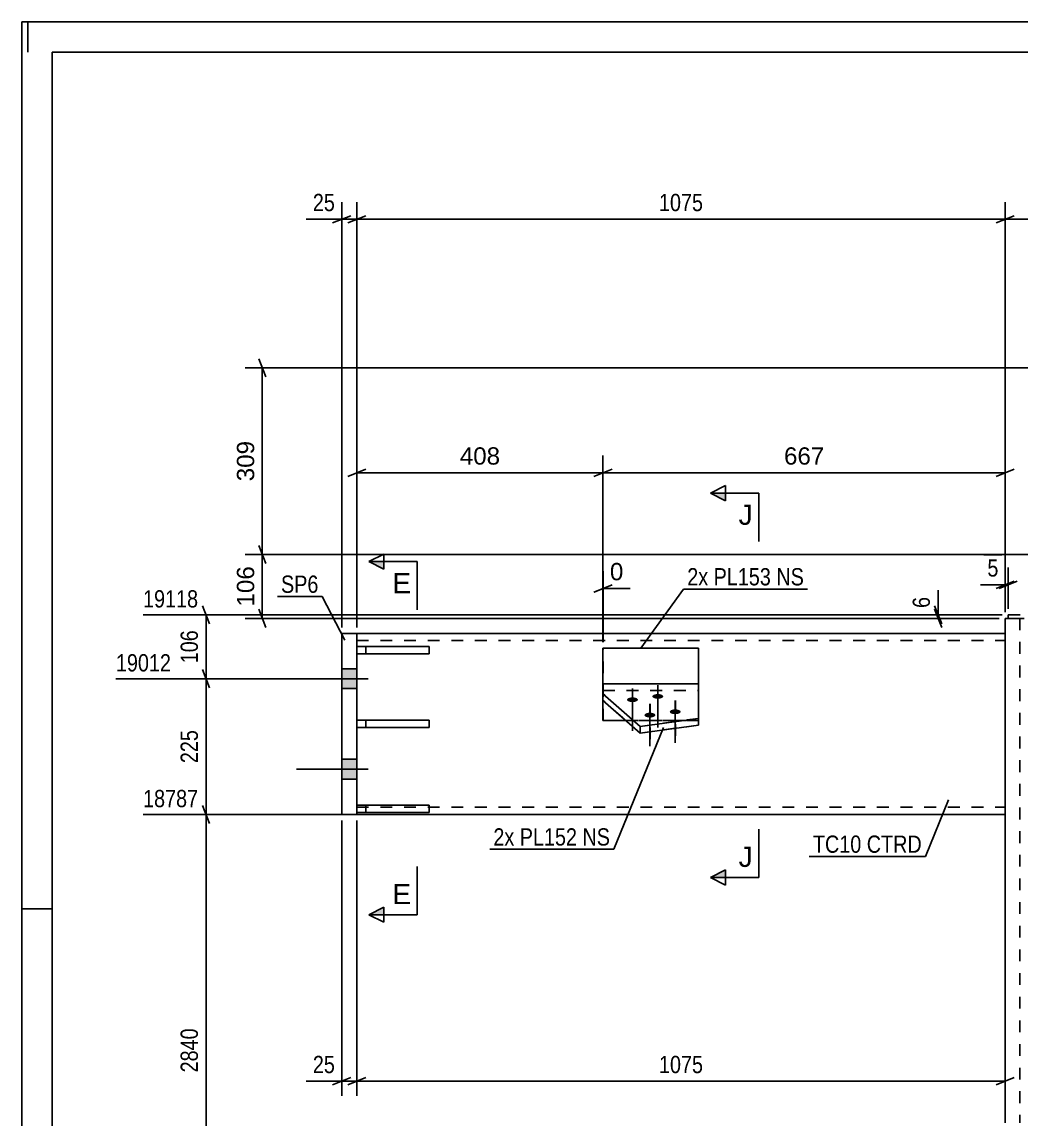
# Model space of a CAD drawing. Header units: millimetres. Extents: x -213 to 628, y -245 to 349.
# Drawn here: x -213 to -47.4, y 167.2 to 349.1 of the extents above; entities that cross this region are included whole.
import ezdxf

# ---------------------------------------------------------------- set-up
doc = ezdxf.new("R2010")
doc.units = ezdxf.units.MM
doc.linetypes.add('DXK_LINE_DOT2', pattern=[3.9198, 1.9599, -1.9599])
doc.styles.add('Arial', font='ARIAL.TTF', dxfattribs={"height": 0.2})
doc.styles.add('Arial Narrow', font='ARIALN.TTF', dxfattribs={"height": 0.2})

# ---------------------------------------------------------------- blocks, each defined once
blk = doc.blocks.new('Unknown-284856677-1134')
at = {"color": 5, "linetype": 'Continuous'}
for p, q in [((627.99, 349.07), (-213.01, 349.07)), ((-213.01, 349.07), (-213.01, -244.93)), ((-212.01, 344.07), (-212.01, 349.07)), ((622.99, 344.07), (-208.01, 344.07)), ((-208.01, 344.07), (-208.01, -239.93)), ((-208.01, 202.07), (-213.01, 202.07))]:
    blk.add_line(p, q, dxfattribs=at)
blk = doc.blocks.new('Part-284856677-3035 - 2835')
at = {"color": 2, "linetype": 'Continuous'}
for p, q in [((-157.5, 247.72), (-50, 247.72)), ((-157.5, 217.72), (-50, 217.72))]:
    blk.add_line(p, q, dxfattribs=at)
at = {"color": 7, "linetype": 'DXK_LINE_DOT2'}
for p, q in [((-157.5, 247.72), (-157.5, 217.72)), ((-50, 217.72), (-50, 247.72)), ((-50, 247.72), (-50, 247.72)), ((-50, 247.72), (-50, 247.72)), ((-157.5, 246.52), (-50, 246.52)), ((-157.5, 218.92), (-50, 218.92)), ((-50, 217.72), (-50, 217.72)), ((-50, 217.72), (-50, 217.72))]:
    blk.add_line(p, q, dxfattribs=at)
blk = doc.blocks.new('Part-284856677-3077 - 2835')
at = {"color": 7, "linetype": 'DXK_LINE_DOT2'}
for p, q in [((-145.49, 245.54), (-157.49, 245.54)), ((-157.49, 245.54), (-157.49, 244.34)), ((-155.99, 244.34), (-155.99, 245.54)), ((-145.49, 244.34), (-145.49, 245.54)), ((-157.49, 244.34), (-145.49, 244.34))]:
    blk.add_line(p, q, dxfattribs=at)
blk = doc.blocks.new('Bolt-284856677-2973 - 2835')
at = {"linetype": 'Continuous'}
for points in [[(-160, 241.87), (-160, 238.57), (-157.5, 238.57), (-157.5, 241.87)], [(-160, 241.87), (-160, 238.57), (-157.5, 238.57), (-157.5, 241.87)], [(-160, 226.87), (-160, 223.57), (-157.5, 223.57), (-157.5, 226.87)], [(-160, 226.87), (-160, 223.57), (-157.5, 223.57), (-157.5, 226.87)]]:
    blk.add_hatch(color=1, dxfattribs=at).paths.add_polyline_path(points)
at = {"color": 1, "linetype": 'Continuous'}
for p, q in [((-157.5, 241.87), (-160, 241.87)), ((-157.5, 241.87), (-160, 241.87)), ((-155.6, 240.22), (-167.5, 240.22)), ((-155.6, 240.22), (-167.5, 240.22)), ((-157.5, 238.57), (-160, 238.57)), ((-157.5, 238.57), (-160, 238.57)), ((-157.5, 226.87), (-160, 226.87)), ((-157.5, 226.87), (-160, 226.87)), ((-155.6, 225.22), (-167.5, 225.22)), ((-155.6, 225.22), (-167.5, 225.22)), ((-157.5, 223.57), (-160, 223.57)), ((-157.5, 223.57), (-160, 223.57))]:
    blk.add_line(p, q, dxfattribs=at)
blk = doc.blocks.new('Part-284856677-2978 - 2835')
at = {"color": 2, "linetype": 'Continuous'}
for p, q in [((-160, 247.72), (-160, 217.72)), ((-157.5, 247.72), (-160, 247.72)), ((-157.5, 217.72), (-157.5, 247.72)), ((-160, 217.72), (-157.5, 217.72))]:
    blk.add_line(p, q, dxfattribs=at)
blk = doc.blocks.new('Part-284856677-3039 - 2835')
at = {"color": 2, "linetype": 'Continuous'}
for q in [(-50, 166.61), (-49.5, 250.22)]:
    blk.add_line((-50, 250.22), q, dxfattribs=at)
at = {"color": 7, "linetype": 'DXK_LINE_DOT2'}
for p, q in [((-49.5, 250.22), (-47.42, 250.22)), ((-48.59, 250.22), (-47.24, 250.22)), ((-47.6, 250.22), (-47.6, 166.61))]:
    blk.add_line(p, q, dxfattribs=at)
blk = doc.blocks.new('Bolt-284856677-3149 - 2835')
at = {"linetype": 'Continuous'}
for points in [[(-111.79, 236.33), (-111.98, 236.34), (-112.16, 236.37), (-112.32, 236.41), (-112.46, 236.46), (-112.57, 236.53), (-112.65, 236.61), (-112.69, 236.69), (-112.69, 236.77), (-112.65, 236.85), (-112.57, 236.92), (-112.46, 236.99), (-112.32, 237.05), (-112.16, 237.09), (-111.98, 237.11), (-111.79, 237.12), (-111.6, 237.11), (-111.42, 237.09), (-111.26, 237.05), (-111.12, 236.99), (-111.01, 236.92), (-110.93, 236.85), (-110.9, 236.77), (-110.9, 236.69), (-110.93, 236.61), (-111.01, 236.53), (-111.12, 236.46), (-111.26, 236.41), (-111.42, 236.37), (-111.6, 236.34)], [(-107.59, 236.89), (-107.78, 236.9), (-107.96, 236.92), (-108.12, 236.97), (-108.26, 237.02), (-108.37, 237.09), (-108.45, 237.16), (-108.49, 237.24), (-108.49, 237.32), (-108.45, 237.4), (-108.37, 237.48), (-108.26, 237.54), (-108.12, 237.6), (-107.96, 237.64), (-107.78, 237.67), (-107.59, 237.67), (-107.41, 237.67), (-107.23, 237.64), (-107.06, 237.6), (-106.92, 237.54), (-106.81, 237.48), (-106.74, 237.4), (-106.7, 237.32), (-106.7, 237.24), (-106.74, 237.16), (-106.81, 237.09), (-106.92, 237.02), (-107.06, 236.97), (-107.23, 236.92), (-107.41, 236.9)], [(-108.9, 233.77), (-109.09, 233.78), (-109.27, 233.81), (-109.43, 233.85), (-109.57, 233.91), (-109.68, 233.97), (-109.76, 234.05), (-109.8, 234.13), (-109.8, 234.22), (-109.76, 234.3), (-109.68, 234.38), (-109.57, 234.45), (-109.43, 234.51), (-109.27, 234.55), (-109.09, 234.57), (-108.9, 234.58), (-108.72, 234.57), (-108.54, 234.55), (-108.38, 234.51), (-108.24, 234.45), (-108.12, 234.38), (-108.05, 234.3), (-108.01, 234.22), (-108.01, 234.13), (-108.05, 234.05), (-108.12, 233.97), (-108.24, 233.91), (-108.38, 233.85), (-108.54, 233.81), (-108.72, 233.78)], [(-104.71, 234.33), (-104.89, 234.34), (-105.07, 234.36), (-105.24, 234.41), (-105.38, 234.46), (-105.49, 234.53), (-105.56, 234.61), (-105.6, 234.69), (-105.6, 234.77), (-105.56, 234.86), (-105.49, 234.93), (-105.38, 235), (-105.24, 235.06), (-105.07, 235.1), (-104.89, 235.13), (-104.71, 235.14), (-104.52, 235.13), (-104.34, 235.1), (-104.18, 235.06), (-104.04, 235), (-103.93, 234.93), (-103.85, 234.86), (-103.81, 234.77), (-103.81, 234.69), (-103.85, 234.61), (-103.93, 234.53), (-104.04, 234.46), (-104.18, 234.41), (-104.34, 234.36), (-104.52, 234.34)]]:
    blk.add_hatch(color=1, dxfattribs=at).paths.add_polyline_path(points)
at = {"color": 1, "linetype": 'Continuous'}
for p, q in [((-111.79, 238.61), (-111.79, 231.56)), ((-107.59, 239.16), (-107.59, 232.11)), ((-104.71, 236.61), (-104.71, 229.56)), ((-108.9, 236.06), (-108.9, 229.01))]:
    blk.add_line(p, q, dxfattribs=at)
blk = doc.blocks.new('Part-284856677-3046 - 2835')
at = {"color": 7, "linetype": 'DXK_LINE_DOT2'}
for p, q in [((-145.49, 233.32), (-157.49, 233.32)), ((-157.49, 233.32), (-157.49, 232.12)), ((-155.99, 232.12), (-155.99, 233.32)), ((-145.49, 232.12), (-145.49, 233.32)), ((-157.49, 232.12), (-145.49, 232.12))]:
    blk.add_line(p, q, dxfattribs=at)
blk = doc.blocks.new('Part-284856677-3047 - 2835')
at = {"color": 7, "linetype": 'DXK_LINE_DOT2'}
for p, q in [((-145.49, 219.24), (-157.49, 219.24)), ((-157.49, 219.24), (-157.49, 218.04)), ((-155.99, 219.24), (-155.99, 218.04)), ((-145.49, 218.04), (-145.49, 219.24)), ((-157.49, 218.04), (-145.49, 218.04))]:
    blk.add_line(p, q, dxfattribs=at)
blk = doc.blocks.new('Part-284856677-3048 - 2835')
at = {"color": 2, "linetype": 'Continuous'}
for p, q in [((-157.49, 245.54), (-145.49, 245.54)), ((-157.49, 245.54), (-157.49, 244.34)), ((-145.49, 245.54), (-145.49, 244.34)), ((-157.49, 244.34), (-145.49, 244.34))]:
    blk.add_line(p, q, dxfattribs=at)
at = {"color": 7, "linetype": 'DXK_LINE_DOT2'}
blk.add_line((-155.99, 244.34), (-155.99, 245.54), dxfattribs=at)
blk = doc.blocks.new('Part-284856677-3049 - 2835')
at = {"color": 2, "linetype": 'Continuous'}
for p, q in [((-157.49, 233.32), (-145.49, 233.32)), ((-157.49, 233.32), (-157.49, 232.12)), ((-145.49, 233.32), (-145.49, 232.12)), ((-157.49, 232.12), (-145.49, 232.12))]:
    blk.add_line(p, q, dxfattribs=at)
at = {"color": 7, "linetype": 'DXK_LINE_DOT2'}
blk.add_line((-155.99, 232.12), (-155.99, 233.32), dxfattribs=at)
blk = doc.blocks.new('Part-284856677-3050 - 2835')
at = {"color": 2, "linetype": 'Continuous'}
for p, q in [((-157.49, 219.24), (-145.49, 219.24)), ((-157.49, 219.24), (-157.49, 218.04)), ((-145.49, 219.24), (-145.49, 218.04)), ((-157.49, 218.04), (-145.49, 218.04))]:
    blk.add_line(p, q, dxfattribs=at)
at = {"color": 7, "linetype": 'DXK_LINE_DOT2'}
blk.add_line((-155.99, 218.04), (-155.99, 219.24), dxfattribs=at)
blk = doc.blocks.new('Part-284856677-3069 - 2835')
at = {"color": 2, "linetype": 'Continuous'}
for p, q in [((-49.5, 250.82), (-49.5, 250.22)), ((-49.5, 250.22), (-47.24, 250.22)), ((49.5, 250.22), (47.24, 250.22)), ((49.5, 250.82), (49.5, 250.22))]:
    blk.add_line(p, q, dxfattribs=at)
at = {"color": 7, "linetype": 'DXK_LINE_DOT2'}
for p, q in [((-49.5, 250.82), (49.5, 250.82)), ((47.24, 250.22), (-47.24, 250.22))]:
    blk.add_line(p, q, dxfattribs=at)
blk = doc.blocks.new('Bolt-284856677-3115 - 2835')
at = {"color": 1, "linetype": 'DXK_LINE_DOT2'}
for p, q in [((-111.77, 238.61), (-111.77, 231.56)), ((-107.57, 239.16), (-107.57, 232.11)), ((-104.68, 236.61), (-104.68, 229.56)), ((-108.88, 236.06), (-108.88, 229.01))]:
    blk.add_line(p, q, dxfattribs=at)
blk = doc.blocks.new('Part-284856677-3120 - 2835')
at = {"color": 7, "linetype": 'DXK_LINE_DOT2'}
for p, q in [((-116.65, 233.28), (-116.65, 245.28)), ((-116.65, 245.28), (-100.84, 245.28)), ((-100.84, 233.28), (-100.84, 245.28)), ((-116.65, 233.28), (-100.84, 233.28))]:
    blk.add_line(p, q, dxfattribs=at)
blk = doc.blocks.new('Part-284856677-3125 - 2835')
at = {"color": 7, "linetype": 'DXK_LINE_DOT2'}
for p, q in [((-116.65, 239.37), (-100.84, 239.37)), ((-116.65, 239.37), (-116.65, 236.6)), ((-116.65, 238.25), (-100.84, 238.25)), ((-100.84, 239.37), (-100.84, 232.52)), ((-110.52, 232.31), (-116.65, 237.73)), ((-110.52, 231.19), (-116.65, 236.6)), ((-100.84, 233.64), (-110.52, 232.31)), ((-110.52, 231.19), (-100.84, 232.52)), ((-110.52, 232.31), (-110.52, 231.19))]:
    blk.add_line(p, q, dxfattribs=at)
blk = doc.blocks.new('Part-284856677-3154 - 2835')
at = {"color": 2, "linetype": 'Continuous'}
for p, q in [((-116.68, 245.28), (-100.86, 245.28)), ((-116.68, 245.28), (-116.68, 239.37)), ((-100.86, 245.28), (-100.86, 239.37)), ((-116.68, 236.6), (-116.68, 233.28)), ((-116.68, 233.28), (-112.92, 233.28))]:
    blk.add_line(p, q, dxfattribs=at)
at = {"color": 7, "linetype": 'DXK_LINE_DOT2'}
for p, q in [((-116.68, 239.37), (-116.68, 236.6)), ((-100.86, 239.37), (-100.86, 233.28)), ((-100.86, 233.28), (-112.92, 233.28))]:
    blk.add_line(p, q, dxfattribs=at)
blk = doc.blocks.new('Part-284856677-3187 - 2835')
at = {"color": 2, "linetype": 'Continuous'}
for p, q in [((-100.86, 239.37), (-116.68, 239.37)), ((-116.68, 239.37), (-116.68, 236.6)), ((-100.86, 239.37), (-100.86, 232.51)), ((-116.68, 237.73), (-110.54, 232.31)), ((-110.54, 231.18), (-116.68, 236.6)), ((-110.54, 232.31), (-100.86, 233.64)), ((-100.86, 232.51), (-110.54, 231.18)), ((-110.54, 232.31), (-110.54, 231.18))]:
    blk.add_line(p, q, dxfattribs=at)
at = {"color": 7, "linetype": 'DXK_LINE_DOT2'}
blk.add_line((-116.68, 238.25), (-100.86, 238.25), dxfattribs=at)
blk = doc.blocks.new('StraightDimension-284856677-7485 - 2835')
at = {"color": 7, "linetype": 'Continuous'}
for p, q in [((-172.56, 290.24), (-173.76, 293.24)), ((-6.09, 291.74), (-176.01, 291.74)), ((-173.16, 260.82), (-173.16, 291.74)), ((-173.76, 262.32), (-172.56, 259.32)), ((-6.09, 260.82), (-176.01, 260.82))]:
    blk.add_line(p, q, dxfattribs=at)
at = {"color": 0}
blk.add_wipeout([(-173.91, 280.21), (-178.11, 280.21), (-178.11, 272.34), (-173.91, 272.34)], dxfattribs=at)
at = {"color": 3, "style": 'Arial'}
blk.add_text('309', height=2.865, rotation=90.0002, dxfattribs=at).set_placement((-174.51, 272.94))
blk = doc.blocks.new('StraightDimension-284856677-3479 - 2835')
at = {"color": 7, "linetype": 'Continuous'}
for p, q in [((-157.5, 248.72), (-157.5, 277.2)), ((-116.68, 246.28), (-116.68, 277.2)), ((-156, 274.95), (-159, 273.75)), ((-118.18, 273.75), (-115.18, 274.95)), ((-157.5, 274.35), (-116.68, 274.35))]:
    blk.add_line(p, q, dxfattribs=at)
at = {"color": 0}
blk.add_wipeout([(-133.15, 275.1), (-133.15, 279.3), (-141.02, 279.3), (-141.02, 275.1)], dxfattribs=at)
at = {"color": 3, "style": 'Arial'}
blk.add_text('408', height=2.865, dxfattribs=at).set_placement((-140.42, 275.7))
blk = doc.blocks.new('StraightDimension-284856677-3485 - 2835')
at = {"color": 7, "linetype": 'Continuous'}
for p, q in [((-116.68, 246.28), (-116.68, 277.2)), ((-50, 251.22), (-50, 277.2)), ((-115.18, 274.95), (-118.18, 273.75)), ((-51.5, 273.75), (-48.5, 274.95)), ((-116.68, 274.35), (-50, 274.35))]:
    blk.add_line(p, q, dxfattribs=at)
at = {"color": 0}
blk.add_wipeout([(-79.4, 275.1), (-79.4, 279.3), (-87.27, 279.3), (-87.27, 275.1)], dxfattribs=at)
at = {"color": 3, "style": 'Arial'}
blk.add_text('667', height=2.865, dxfattribs=at).set_placement((-86.67, 275.7))
blk = doc.blocks.new('StraightDimension-284856677-3457 - 2835')
at = {"color": 7, "linetype": 'Continuous'}
for p, q in [((-61.73, 252.32), (-60.53, 249.32)), ((-60.53, 248.72), (-61.73, 251.72)), ((-50.5, 250.82), (-63.98, 250.82)), ((-51, 250.22), (-63.98, 250.22)), ((-61.13, 250.22), (-61.13, 250.82))]:
    blk.add_line(p, q, dxfattribs=at)
at = {"color": 0}
blk.add_wipeout([(-61.88, 254.37), (-66.08, 254.37), (-66.08, 251.34), (-61.88, 251.34)], dxfattribs=at)
at = {"color": 7, "linetype": 'Continuous'}
blk.add_line((-61.13, 250.82), (-61.13, 254.89), dxfattribs=at)
blk.add_line((-61.13, 250.82), (-61.13, 254.89), dxfattribs=at)
at = {"color": 3, "style": 'Arial Narrow'}
blk.add_text('6', height=2.86, rotation=90.0002, dxfattribs=at).set_placement((-62.48, 251.94))
blk = doc.blocks.new('StraightDimension-284856677-7203 - 2835')
at = {"color": 7, "linetype": 'Continuous'}
for p, q in [((-157.5, 248.72), (-157.5, 319.21)), ((-50, 251.22), (-50, 319.21)), ((-156, 316.96), (-159, 315.76)), ((-51.5, 315.76), (-48.5, 316.96)), ((-157.5, 316.36), (-50, 316.36))]:
    blk.add_line(p, q, dxfattribs=at)
at = {"color": 0}
blk.add_wipeout([(-99.49, 317.11), (-99.49, 321.31), (-108, 321.31), (-108, 317.11)], dxfattribs=at)
at = {"color": 3, "style": 'Arial Narrow'}
blk.add_text('1075', height=2.863, dxfattribs=at).set_placement((-107.4, 317.71))
blk = doc.blocks.new('StraightDimension-284856677-7202 - 2835')
at = {"color": 7, "linetype": 'Continuous'}
for p, q in [((-50, 251.22), (-50, 319.21)), ((0, 251.82), (0, 319.21)), ((-48.5, 316.96), (-51.5, 315.76)), ((-1.5, 315.76), (1.5, 316.96)), ((-50, 316.36), (0, 316.36))]:
    blk.add_line(p, q, dxfattribs=at)
at = {"color": 0}
blk.add_wipeout([(-21.66, 317.11), (-21.66, 321.31), (-28.34, 321.31), (-28.34, 317.11)], dxfattribs=at)
at = {"color": 3, "style": 'Arial Narrow'}
blk.add_text('500', height=2.863, dxfattribs=at).set_placement((-27.74, 317.71))
blk = doc.blocks.new('StraightDimension-284856677-3353 - 2835')
at = {"color": 7, "linetype": 'Continuous'}
for p, q in [((-50, 251.22), (-50, 258.64)), ((-49.5, 251.82), (-49.5, 258.64)), ((-51.5, 255.19), (-48.5, 256.39)), ((-48, 256.39), (-51, 255.19)), ((-50, 255.79), (-49.5, 255.79))]:
    blk.add_line(p, q, dxfattribs=at)
at = {"color": 0}
blk.add_wipeout([(-50.52, 256.54), (-50.52, 260.74), (-53.55, 260.74), (-53.55, 256.54)], dxfattribs=at)
at = {"color": 7, "linetype": 'Continuous'}
blk.add_line((-50, 255.79), (-54.08, 255.79), dxfattribs=at)
blk.add_line((-50, 255.79), (-54.08, 255.79), dxfattribs=at)
at = {"color": 3, "style": 'Arial Narrow'}
blk.add_text('5', height=2.86, dxfattribs=at).set_placement((-52.95, 257.14))
blk = doc.blocks.new('StraightDimension-284856677-3468 - 2835')
at = {"color": 7, "linetype": 'Continuous'}
for p, q in [((-116.68, 246.28), (-116.68, 258.03)), ((-116.65, 246.28), (-116.65, 258.03)), ((-118.18, 254.58), (-115.18, 255.78)), ((-115.15, 255.78), (-118.15, 254.58)), ((-116.68, 255.18), (-116.65, 255.18))]:
    blk.add_line(p, q, dxfattribs=at)
at = {"color": 0}
blk.add_wipeout([(-112.7, 255.93), (-112.7, 260.13), (-116.13, 260.13), (-116.13, 255.93)], dxfattribs=at)
at = {"color": 7, "linetype": 'Continuous'}
blk.add_line((-116.65, 255.18), (-112.18, 255.18), dxfattribs=at)
blk.add_line((-116.65, 255.18), (-112.18, 255.18), dxfattribs=at)
at = {"color": 3, "style": 'Arial'}
blk.add_text('0', height=2.87, dxfattribs=at).set_placement((-115.53, 256.53))
blk = doc.blocks.new('StraightDimension-284856677-3494 - 2835')
at = {"color": 7, "linetype": 'Continuous'}
for p, q in [((-173.76, 262.32), (-172.56, 259.32)), ((-6.09, 260.82), (-176.01, 260.82)), ((-173.16, 250.22), (-173.16, 260.82)), ((-172.56, 248.72), (-173.76, 251.72)), ((-51, 250.22), (-176.01, 250.22))]:
    blk.add_line(p, q, dxfattribs=at)
at = {"color": 0}
blk.add_wipeout([(-173.91, 259.45), (-178.11, 259.45), (-178.11, 251.58), (-173.91, 251.58)], dxfattribs=at)
at = {"color": 3, "style": 'Arial'}
blk.add_text('106', height=2.865, rotation=90.0002, dxfattribs=at).set_placement((-174.51, 252.18))
blk = doc.blocks.new('StraightDimension-284856677-3577 - 2835')
at = {"color": 7, "linetype": 'Continuous'}
for p, q in [((-183.09, 252.32), (-181.89, 249.32)), ((-50.5, 250.82), (-192.93, 250.82)), ((-182.49, 240.22), (-182.49, 250.82)), ((-164.39, 240.22), (-197.43, 240.22)), ((-181.89, 238.72), (-183.09, 241.72))]:
    blk.add_line(p, q, dxfattribs=at)
at = {"color": 0, "linetype": 'Continuous'}
blk.add_wipeout([(-183.19, 251.42), (-183.19, 255.62), (-193.53, 255.62), (-193.53, 251.42)], dxfattribs=at)
at = {"color": 0}
blk.add_wipeout([(-183.24, 248.86), (-187.44, 248.86), (-187.44, 242.17), (-183.24, 242.17)], dxfattribs=at)
at = {"color": 3, "linetype": 'Continuous', "style": 'Arial Narrow'}
blk.add_text('19118', height=2.863, dxfattribs=at).set_placement((-192.93, 252.02))
at = {"color": 3, "style": 'Arial Narrow'}
blk.add_text('106', height=2.863, rotation=90.0002, dxfattribs=at).set_placement((-183.84, 242.77))
blk = doc.blocks.new('StraightDimension-284856677-3587 - 2835')
at = {"color": 7, "linetype": 'Continuous'}
for p, q in [((-164.39, 240.22), (-197.43, 240.22)), ((-181.89, 238.72), (-183.09, 241.72)), ((-182.49, 217.72), (-182.49, 240.22)), ((-183.09, 219.22), (-181.89, 216.22)), ((-158.5, 217.72), (-192.93, 217.72))]:
    blk.add_line(p, q, dxfattribs=at)
at = {"color": 0, "linetype": 'Continuous'}
blk.add_wipeout([(-187.69, 240.82), (-187.69, 245.02), (-198.03, 245.02), (-198.03, 240.82)], dxfattribs=at)
at = {"color": 0}
blk.add_wipeout([(-183.24, 232.31), (-187.44, 232.31), (-187.44, 225.62), (-183.24, 225.62)], dxfattribs=at)
at = {"color": 3, "linetype": 'Continuous', "style": 'Arial Narrow'}
blk.add_text('19012', height=2.863, dxfattribs=at).set_placement((-197.43, 241.42))
at = {"color": 3, "style": 'Arial Narrow'}
blk.add_text('225', height=2.863, rotation=90.0002, dxfattribs=at).set_placement((-183.84, 226.22))
blk = doc.blocks.new('StraightDimension-284856677-3595 - 2835')
at = {"color": 7, "linetype": 'Continuous'}
for p, q in [((-181.89, 216.22), (-183.09, 219.22)), ((-158.5, 217.72), (-192.93, 217.72)), ((-182.49, 139.51), (-182.49, 217.72)), ((-183.09, 141.01), (-181.89, 138.01)), ((-164.49, 139.51), (-192.93, 139.51))]:
    blk.add_line(p, q, dxfattribs=at)
at = {"color": 0, "linetype": 'Continuous'}
blk.add_wipeout([(-183.19, 218.32), (-183.19, 222.52), (-193.53, 222.52), (-193.53, 218.32)], dxfattribs=at)
at = {"color": 0}
blk.add_wipeout([(-183.24, 182.87), (-187.44, 182.87), (-187.44, 174.36), (-183.24, 174.36)], dxfattribs=at)
at = {"color": 3, "linetype": 'Continuous', "style": 'Arial Narrow'}
blk.add_text('18787', height=2.863, dxfattribs=at).set_placement((-192.93, 218.92))
at = {"color": 3, "style": 'Arial Narrow'}
blk.add_text('2840', height=2.863, rotation=90.0002, dxfattribs=at).set_placement((-183.84, 174.96))
blk = doc.blocks.new('StraightDimension-284856677-7204 - 2835')
at = {"color": 7, "linetype": 'Continuous'}
for p, q in [((-160, 248.72), (-160, 319.21)), ((-157.5, 248.72), (-157.5, 319.21)), ((-161.5, 315.76), (-158.5, 316.96)), ((-156, 316.96), (-159, 315.76)), ((-160, 316.36), (-157.5, 316.36))]:
    blk.add_line(p, q, dxfattribs=at)
at = {"color": 0}
blk.add_wipeout([(-160.52, 317.11), (-160.52, 321.31), (-165.38, 321.31), (-165.38, 317.11)], dxfattribs=at)
at = {"color": 7, "linetype": 'Continuous'}
blk.add_line((-160, 316.36), (-165.9, 316.36), dxfattribs=at)
blk.add_line((-160, 316.36), (-165.9, 316.36), dxfattribs=at)
at = {"color": 3, "style": 'Arial Narrow'}
blk.add_text('25', height=2.863, dxfattribs=at).set_placement((-164.78, 317.71))
blk = doc.blocks.new('StraightDimension-284856677-9611 - 2835')
at = {"color": 7, "linetype": 'Continuous'}
for p, q in [((-157.5, 216.72), (-157.5, 171.09)), ((-50, 216.72), (-50, 171.09)), ((-156, 174.09), (-159, 172.89)), ((-157.5, 173.49), (-50, 173.49)), ((-51.5, 172.89), (-48.5, 174.09))]:
    blk.add_line(p, q, dxfattribs=at)
at = {"color": 0}
blk.add_wipeout([(-99.49, 174.24), (-99.49, 178.44), (-108, 178.44), (-108, 174.24)], dxfattribs=at)
at = {"color": 3, "style": 'Arial Narrow'}
blk.add_text('1075', height=2.863, dxfattribs=at).set_placement((-107.4, 174.84))
blk = doc.blocks.new('StraightDimension-284856677-9612 - 2835')
at = {"color": 7, "linetype": 'Continuous'}
for p, q in [((-160, 216.72), (-160, 171.09)), ((-157.5, 216.72), (-157.5, 171.09)), ((-161.5, 172.89), (-158.5, 174.09)), ((-160, 173.49), (-157.5, 173.49)), ((-156, 174.09), (-159, 172.89))]:
    blk.add_line(p, q, dxfattribs=at)
at = {"color": 0}
blk.add_wipeout([(-160.52, 174.24), (-160.52, 178.44), (-165.38, 178.44), (-165.38, 174.24)], dxfattribs=at)
at = {"color": 7, "linetype": 'Continuous'}
blk.add_line((-160, 173.49), (-165.9, 173.49), dxfattribs=at)
blk.add_line((-160, 173.49), (-165.9, 173.49), dxfattribs=at)
at = {"color": 3, "style": 'Arial Narrow'}
blk.add_text('25', height=2.863, dxfattribs=at).set_placement((-164.78, 174.84))
blk = doc.blocks.new('SectionMark-284856677-3632 - 2835')
at = {"linetype": 'Continuous'}
for points in [[(-153, 259.63), (-153, 258.38), (-155.5, 259.63)], [(-153, 202.35), (-153, 201.1), (-155.5, 201.1)]]:
    blk.add_hatch(color=6, dxfattribs=at).paths.add_polyline_path(points)
at = {"color": 6, "linetype": 'Continuous'}
for p, q in [((-155.5, 259.63), (-153, 260.88)), ((-153, 258.38), (-153, 260.88)), ((-147.5, 259.63), (-155.5, 259.63)), ((-155.5, 259.63), (-153, 258.38)), ((-147.5, 259.63), (-147.5, 251.63)), ((-147.5, 201.1), (-147.5, 209.1)), ((-155.5, 201.1), (-153, 202.35)), ((-153, 202.35), (-153, 199.85)), ((-147.5, 201.1), (-155.5, 201.1)), ((-153, 199.85), (-155.5, 201.1))]:
    blk.add_line(p, q, dxfattribs=at)
at = {"color": 0, "linetype": 'Continuous'}
for points in [[(-148.5, 254.38), (-148.5, 257.88), (-151.61, 257.88), (-151.61, 254.38)], [(-148.5, 202.85), (-148.5, 206.35), (-151.61, 206.35), (-151.61, 202.85)]]:
    blk.add_wipeout(points, dxfattribs=at)
at = {"color": 3, "linetype": 'Continuous', "style": 'Arial'}
for p in [(-151.61, 254.38), (-151.61, 202.85)]:
    blk.add_text('E', height=3.34, dxfattribs=at).set_placement(p)
blk = doc.blocks.new('Mark-284856677-2974 - 2835')
at = {"color": 0}
blk.add_wipeout([(-163.85, 254.45), (-163.85, 257.45), (-170.06, 257.45), (-170.06, 254.45)], dxfattribs=at)
blk.add_wipeout([(-163.85, 254.45), (-163.85, 257.45), (-170.06, 257.45), (-170.06, 254.45)], dxfattribs=at)
at = {"color": 30, "linetype": 'Continuous'}
for p in [(-170.66, 253.85), (-159.49, 246.61)]:
    blk.add_line(p, (-163.25, 253.85), dxfattribs=at)
at = {"color": 3, "style": 'Arial Narrow'}
blk.add_text('SP6', height=2.863, dxfattribs=at).set_placement((-170.06, 254.45))
blk = doc.blocks.new('Mark-284856677-3031 - 2835')
at = {"color": 0}
blk.add_wipeout([(-73.85, 211.36), (-73.85, 214.36), (-81.88, 214.36), (-81.88, 211.36)], dxfattribs=at)
blk.add_wipeout([(-73.85, 211.36), (-73.85, 214.36), (-81.88, 214.36), (-81.88, 211.36)], dxfattribs=at)
at = {"color": 3, "style": 'Arial Narrow'}
blk.add_text('TC10', height=2.863, dxfattribs=at).set_placement((-81.88, 211.36))
at = {"color": 0}
blk.add_wipeout([(-63.82, 211.36), (-63.82, 214.36), (-72.95, 214.36), (-72.95, 211.36)], dxfattribs=at)
blk.add_wipeout([(-63.82, 211.36), (-63.82, 214.36), (-72.95, 214.36), (-72.95, 211.36)], dxfattribs=at)
at = {"color": 30, "linetype": 'Continuous'}
for p in [(-59.39, 220.13), (-82.48, 210.76)]:
    blk.add_line(p, (-63.22, 210.76), dxfattribs=at)
at = {"color": 3, "style": 'Arial Narrow'}
blk.add_text('CTRD', height=2.863, dxfattribs=at).set_placement((-72.95, 211.36))
blk = doc.blocks.new('MarkSet-284856677-3710 - 2835')
at = {"color": 0}
blk.add_wipeout([(-99.24, 255.68), (-99.24, 258.68), (-102.71, 258.68), (-102.71, 255.68)], dxfattribs=at)
blk.add_wipeout([(-99.24, 255.68), (-99.24, 258.68), (-102.71, 258.68), (-102.71, 255.68)], dxfattribs=at)
at = {"color": 30, "linetype": 'Continuous'}
blk.add_line((-110.38, 245.28), (-103.31, 255.08), dxfattribs=at)
at = {"color": 3, "style": 'Arial Narrow'}
blk.add_text('2x', height=2.863, dxfattribs=at).set_placement((-102.71, 255.68))
at = {"color": 0}
blk.add_wipeout([(-88.83, 255.68), (-88.83, 258.68), (-98.34, 258.68), (-98.34, 255.68)], dxfattribs=at)
blk.add_wipeout([(-88.83, 255.68), (-88.83, 258.68), (-98.34, 258.68), (-98.34, 255.68)], dxfattribs=at)
at = {"color": 3, "style": 'Arial Narrow'}
blk.add_text('PL153', height=2.863, dxfattribs=at).set_placement((-98.34, 255.68))
at = {"color": 0}
blk.add_wipeout([(-83.37, 255.68), (-83.37, 258.68), (-87.93, 258.68), (-87.93, 255.68)], dxfattribs=at)
blk.add_wipeout([(-83.37, 255.68), (-83.37, 258.68), (-87.93, 258.68), (-87.93, 255.68)], dxfattribs=at)
at = {"color": 30, "linetype": 'Continuous'}
blk.add_line((-103.31, 255.08), (-82.77, 255.08), dxfattribs=at)
at = {"color": 3, "style": 'Arial Narrow'}
blk.add_text('NS', height=2.863, dxfattribs=at).set_placement((-87.93, 255.68))
blk = doc.blocks.new('SectionMark-284856677-3644 - 2835')
at = {"linetype": 'Continuous'}
for points in [[(-96.36, 270.97), (-96.36, 269.72), (-98.86, 270.97)], [(-96.36, 208.52), (-96.36, 207.27), (-98.86, 207.27)]]:
    blk.add_hatch(color=6, dxfattribs=at).paths.add_polyline_path(points)
at = {"color": 6, "linetype": 'Continuous'}
for p, q in [((-98.86, 270.97), (-96.36, 272.22)), ((-90.86, 270.97), (-98.86, 270.97)), ((-98.86, 270.97), (-96.36, 269.72)), ((-96.36, 269.72), (-96.36, 272.22)), ((-90.86, 270.97), (-90.86, 262.97)), ((-90.86, 207.27), (-90.86, 215.27)), ((-98.86, 207.27), (-96.36, 208.52)), ((-96.36, 208.52), (-96.36, 206.02)), ((-90.86, 207.27), (-98.86, 207.27)), ((-96.36, 206.02), (-98.86, 207.27))]:
    blk.add_line(p, q, dxfattribs=at)
at = {"color": 0, "linetype": 'Continuous'}
for points in [[(-91.86, 265.72), (-91.86, 269.22), (-94.2, 269.22), (-94.2, 265.72)], [(-91.86, 209.02), (-91.86, 212.52), (-94.2, 212.52), (-94.2, 209.02)]]:
    blk.add_wipeout(points, dxfattribs=at)
at = {"color": 3, "linetype": 'Continuous', "style": 'Arial'}
for p in [(-94.2, 265.72), (-94.2, 209.02)]:
    blk.add_text('J', height=3.34, dxfattribs=at).set_placement(p)
blk = doc.blocks.new('MarkSet-284856677-3682 - 2835')
at = {"color": 0}
blk.add_wipeout([(-131.38, 212.56), (-131.38, 215.56), (-134.85, 215.56), (-134.85, 212.56)], dxfattribs=at)
blk.add_wipeout([(-131.38, 212.56), (-131.38, 215.56), (-134.85, 215.56), (-134.85, 212.56)], dxfattribs=at)
at = {"color": 3, "style": 'Arial Narrow'}
blk.add_text('2x', height=2.863, dxfattribs=at).set_placement((-134.85, 212.56))
at = {"color": 0}
blk.add_wipeout([(-120.98, 212.56), (-120.98, 215.56), (-130.48, 215.56), (-130.48, 212.56)], dxfattribs=at)
blk.add_wipeout([(-120.98, 212.56), (-120.98, 215.56), (-130.48, 215.56), (-130.48, 212.56)], dxfattribs=at)
at = {"color": 3, "style": 'Arial Narrow'}
blk.add_text('PL152', height=2.863, dxfattribs=at).set_placement((-130.48, 212.56))
at = {"color": 0}
blk.add_wipeout([(-115.51, 212.56), (-115.51, 215.56), (-120.08, 215.56), (-120.08, 212.56)], dxfattribs=at)
blk.add_wipeout([(-115.51, 212.56), (-115.51, 215.56), (-120.08, 215.56), (-120.08, 212.56)], dxfattribs=at)
at = {"color": 30, "linetype": 'Continuous'}
for p in [(-106.64, 232.13), (-135.45, 211.96)]:
    blk.add_line(p, (-114.91, 211.96), dxfattribs=at)
at = {"color": 3, "style": 'Arial Narrow'}
blk.add_text('NS', height=2.863, dxfattribs=at).set_placement((-120.08, 212.56))

msp = doc.modelspace()

# ---------------------------------------------------------------- block references
for name in ['Unknown-284856677-1134', 'Part-284856677-3039 - 2835', 'Part-284856677-3069 - 2835', 'Part-284856677-2978 - 2835', 'Part-284856677-3035 - 2835', 'Part-284856677-3077 - 2835', 'Part-284856677-3048 - 2835', 'Part-284856677-3154 - 2835', 'Part-284856677-3120 - 2835', 'Bolt-284856677-2973 - 2835', 'Part-284856677-3187 - 2835', 'Part-284856677-3125 - 2835', 'Bolt-284856677-3149 - 2835', 'Bolt-284856677-3115 - 2835', 'Part-284856677-3046 - 2835', 'Part-284856677-3049 - 2835', 'Part-284856677-3047 - 2835', 'Part-284856677-3050 - 2835']:
    msp.add_blockref(name, (0, 0))

# ---------------------------------------------------------------- next in the draw order: block references
msp.add_blockref('StraightDimension-284856677-7485 - 2835', (0, 0))

# ---------------------------------------------------------------- next in the draw order: block references
msp.add_blockref('StraightDimension-284856677-3479 - 2835', (0, 0))

# ---------------------------------------------------------------- next in the draw order: block references
msp.add_blockref('StraightDimension-284856677-3485 - 2835', (0, 0))

# ---------------------------------------------------------------- next in the draw order: block references
msp.add_blockref('StraightDimension-284856677-3457 - 2835', (0, 0))

# ---------------------------------------------------------------- next in the draw order: block references
msp.add_blockref('StraightDimension-284856677-7203 - 2835', (0, 0))

# ---------------------------------------------------------------- next in the draw order: block references
for name in ['StraightDimension-284856677-7202 - 2835', 'StraightDimension-284856677-3468 - 2835']:
    msp.add_blockref(name, (0, 0))

# ---------------------------------------------------------------- next in the draw order: block references
msp.add_blockref('StraightDimension-284856677-3353 - 2835', (0, 0))

# ---------------------------------------------------------------- next in the draw order: block references
msp.add_blockref('StraightDimension-284856677-3494 - 2835', (0, 0))

# ---------------------------------------------------------------- next in the draw order: block references
msp.add_blockref('StraightDimension-284856677-3577 - 2835', (0, 0))

# ---------------------------------------------------------------- next in the draw order: block references
for name in ['StraightDimension-284856677-7204 - 2835', 'MarkSet-284856677-3710 - 2835', 'StraightDimension-284856677-3587 - 2835']:
    msp.add_blockref(name, (0, 0))

# ---------------------------------------------------------------- next in the draw order: block references
for name in ['Mark-284856677-2974 - 2835', 'StraightDimension-284856677-3595 - 2835']:
    msp.add_blockref(name, (0, 0))

# ---------------------------------------------------------------- next in the draw order: block references
msp.add_blockref('StraightDimension-284856677-9611 - 2835', (0, 0))

# ---------------------------------------------------------------- next in the draw order: block references
for name in ['SectionMark-284856677-3644 - 2835', 'MarkSet-284856677-3682 - 2835', 'Mark-284856677-3031 - 2835', 'StraightDimension-284856677-9612 - 2835']:
    msp.add_blockref(name, (0, 0))

# ---------------------------------------------------------------- next in the draw order: block references
msp.add_blockref('SectionMark-284856677-3632 - 2835', (0, 0))

doc.saveas('drawing.dxf')
